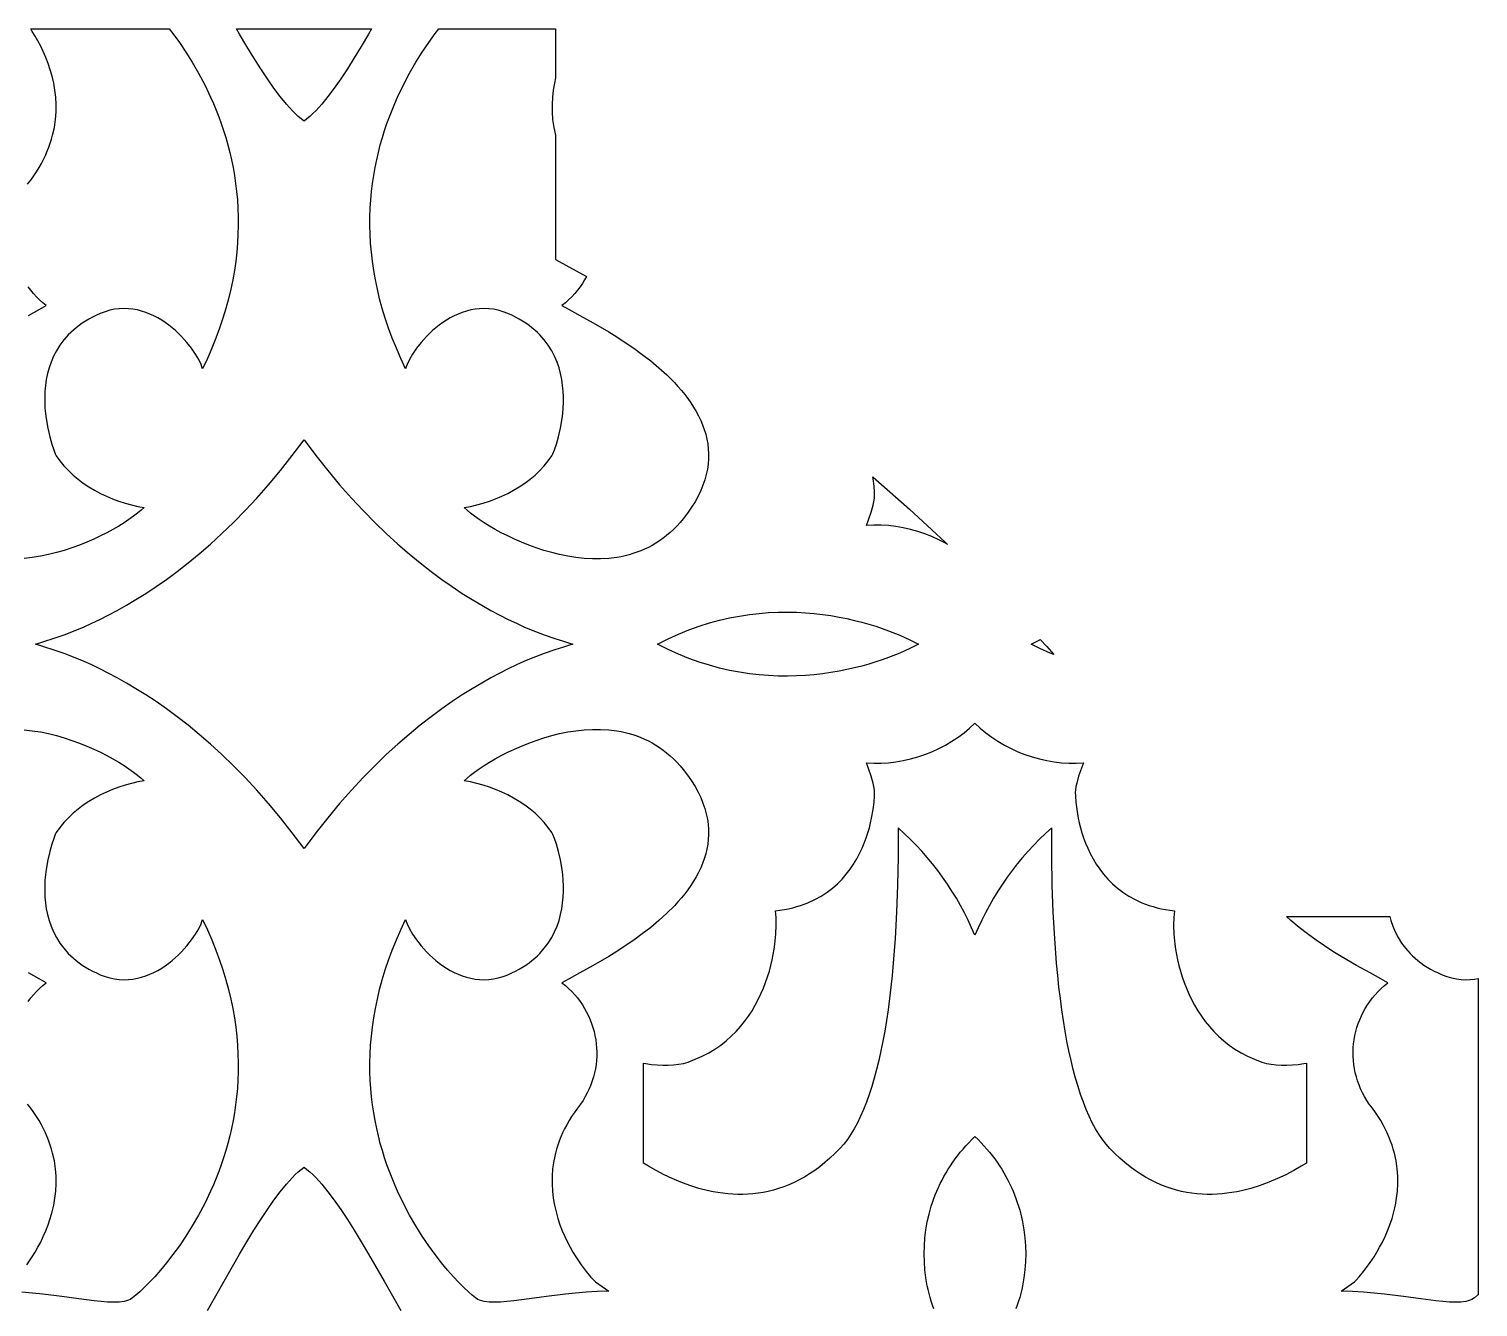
# Model space of a CAD drawing. Extents: x -350 to 350, y -780 to 780.
# Drawn here: x 23.6 to 110, y 76.7 to 152.9 of the extents above; entities that cross this region are included whole.
import ezdxf

# ---------------------------------------------------------------- set-up
doc = ezdxf.new("R2010")
doc.units = 0
doc.layers.add('LAYER_1', color=18, linetype='CONTINUOUS')

msp = doc.modelspace()

# ---------------------------------------------------------------- linework, layer by layer
at = {"layer": 'LAYER_1'}
for points in [[(23.515, 143.681), (23.704, 143.928), (23.881, 144.175), (24.045, 144.421), (24.197, 144.667), (24.337, 144.912), (24.465, 145.157), (24.582, 145.4), (24.688, 145.643), (24.783, 145.884), (24.869, 146.124), (24.944, 146.363), (25.009, 146.6), (25.111, 147.07), (25.179, 147.533), (25.213, 147.988), (25.217, 148.434), (25.193, 148.871), (25.144, 149.297), (25.072, 149.711), (24.979, 150.114), (24.869, 150.503), (24.743, 150.878), (24.604, 151.239), (24.454, 151.584), (24.296, 151.912), (24.132, 152.223), (23.966, 152.516), (23.798, 152.789), (23.699, 152.937), (31.965, 152.937), (32.18, 152.66), (32.564, 152.132), (32.95, 151.562), (33.334, 150.95), (33.711, 150.297), (34.077, 149.605), (34.427, 148.873), (34.594, 148.493), (34.756, 148.104), (34.911, 147.705), (35.059, 147.298), (35.199, 146.881), (35.331, 146.456), (35.454, 146.021), (35.568, 145.578), (35.672, 145.127), (35.766, 144.667), (35.848, 144.199), (35.918, 143.723), (35.976, 143.239), (36.022, 142.747), (36.053, 142.247), (36.071, 141.739), (36.073, 141.224), (36.061, 140.702), (36.032, 140.172), (35.987, 139.635), (35.925, 139.09), (35.845, 138.539), (35.747, 137.981), (35.63, 137.417), (35.494, 136.845), (35.338, 136.268), (35.16, 135.684), (34.962, 135.093), (34.742, 134.497), (34.499, 133.895), (34.234, 133.286), (33.944, 132.672), (33.909, 132.794), (33.859, 132.927), (33.721, 133.222), (33.533, 133.547), (33.297, 133.892), (33.017, 134.248), (32.695, 134.603), (32.519, 134.778), (32.334, 134.949), (32.141, 135.115), (31.939, 135.274), (31.728, 135.427), (31.51, 135.57), (31.285, 135.704), (31.052, 135.826), (30.813, 135.936), (30.568, 136.033), (30.317, 136.114), (30.06, 136.179), (29.798, 136.227), (29.531, 136.256), (29.26, 136.265), (28.985, 136.253), (28.706, 136.218), (28.424, 136.16), (28.139, 136.077), (27.851, 135.967), (27.615, 135.862), (27.389, 135.75), (27.173, 135.634), (26.969, 135.512), (26.774, 135.386), (26.589, 135.256), (26.414, 135.121), (26.248, 134.982), (26.092, 134.839), (25.944, 134.692), (25.676, 134.389), (25.441, 134.075), (25.237, 133.75), (25.064, 133.416), (24.919, 133.076), (24.8, 132.731), (24.705, 132.383), (24.633, 132.034), (24.583, 131.685), (24.551, 131.339), (24.537, 130.996), (24.538, 130.659), (24.553, 130.329), (24.581, 130.009), (24.618, 129.7), (24.717, 129.122), (24.835, 128.608), (24.959, 128.174), (25.074, 127.834), (25.165, 127.6), (25.219, 127.489), (25.44, 127.178), (25.682, 126.882), (25.945, 126.601), (26.227, 126.336), (26.525, 126.085), (26.839, 125.85), (27.166, 125.631), (27.506, 125.427), (27.856, 125.24), (28.214, 125.069), (28.58, 124.915), (28.951, 124.777), (29.326, 124.657), (29.703, 124.553), (30.081, 124.467), (30.457, 124.398), (30.279, 124.236), (30.069, 124.062), (29.829, 123.88), (29.562, 123.689), (29.267, 123.494), (28.949, 123.296), (28.607, 123.096), (28.243, 122.897), (27.86, 122.702), (27.459, 122.511), (27.041, 122.328), (26.608, 122.153), (26.162, 121.99), (25.705, 121.84), (25.237, 121.706), (24.762, 121.588), (24.28, 121.49), (23.793, 121.413), (23.303, 121.36)], [(23.561, 135.857), (24.2, 136.204), (24.628, 136.45), (24.422, 136.615), (24.226, 136.789), (24.041, 136.97), (23.866, 137.158), (23.701, 137.354), (23.548, 137.556)], [(23.303, 111.141), (23.793, 111.088), (24.28, 111.011), (24.762, 110.913), (25.237, 110.796), (25.705, 110.661), (26.162, 110.511), (26.608, 110.348), (27.041, 110.173), (27.459, 109.99), (27.86, 109.799), (28.243, 109.604), (28.607, 109.405), (28.949, 109.206), (29.267, 109.007), (29.562, 108.812), (29.829, 108.622), (30.069, 108.439), (30.279, 108.265), (30.457, 108.103), (30.081, 108.034), (29.703, 107.948), (29.326, 107.845), (28.951, 107.724), (28.58, 107.586), (28.214, 107.432), (27.856, 107.261), (27.506, 107.074), (27.166, 106.871), (26.839, 106.651), (26.525, 106.416), (26.227, 106.166), (25.945, 105.9), (25.682, 105.619), (25.44, 105.323), (25.219, 105.013), (25.165, 104.901), (25.074, 104.668), (24.959, 104.327), (24.835, 103.893), (24.717, 103.38), (24.618, 102.801), (24.581, 102.492), (24.553, 102.172), (24.538, 101.842), (24.537, 101.505), (24.551, 101.163), (24.583, 100.816), (24.633, 100.467), (24.705, 100.118), (24.8, 99.77), (24.919, 99.425), (25.064, 99.085), (25.237, 98.752), (25.441, 98.427), (25.676, 98.112), (25.944, 97.809), (26.092, 97.662), (26.248, 97.52), (26.414, 97.381), (26.589, 97.246), (26.774, 97.115), (26.969, 96.989), (27.173, 96.867), (27.389, 96.751), (27.615, 96.64), (27.851, 96.534), (28.139, 96.425), (28.424, 96.341), (28.706, 96.283), (28.985, 96.248), (29.26, 96.236), (29.531, 96.245), (29.798, 96.274), (30.06, 96.322), (30.317, 96.387), (30.568, 96.469), (30.813, 96.565), (31.052, 96.675), (31.285, 96.797), (31.51, 96.931), (31.728, 97.075), (31.939, 97.227), (32.141, 97.387), (32.334, 97.553), (32.519, 97.724), (32.695, 97.898), (33.017, 98.254), (33.297, 98.609), (33.533, 98.954), (33.721, 99.279), (33.859, 99.574), (33.909, 99.707), (33.944, 99.829), (34.234, 99.215), (34.499, 98.607), (34.742, 98.004), (34.962, 97.408), (35.16, 96.818), (35.338, 96.234), (35.494, 95.656), (35.63, 95.085), (35.747, 94.52), (35.845, 93.962), (35.925, 93.411), (35.987, 92.867), (36.032, 92.33), (36.061, 91.8), (36.073, 91.277), (36.071, 90.762), (36.053, 90.255), (36.022, 89.755), (35.976, 89.262), (35.918, 88.778), (35.848, 88.302), (35.766, 87.834), (35.672, 87.374), (35.568, 86.923), (35.454, 86.48), (35.331, 86.046), (35.199, 85.62), (35.059, 85.204), (34.911, 84.796), (34.756, 84.397), (34.594, 84.008), (34.427, 83.628), (34.077, 82.897), (33.711, 82.204), (33.334, 81.551), (32.95, 80.939), (32.564, 80.369), (32.18, 79.841), (31.804, 79.357), (31.441, 78.918), (31.094, 78.524), (30.769, 78.176), (30.47, 77.876), (30.203, 77.625), (29.971, 77.423), (29.78, 77.271), (29.635, 77.17), (29.539, 77.122), (29.409, 77.085), (29.271, 77.056), (28.974, 77.017), (28.646, 77.004), (28.29, 77.012), (27.905, 77.038), (27.491, 77.08), (26.579, 77.198), (25.554, 77.34), (24.42, 77.483), (23.813, 77.547), (23.178, 77.603)], [(23.548, 94.946), (23.701, 95.148), (23.866, 95.343), (24.041, 95.532), (24.226, 95.713), (24.422, 95.886), (24.628, 96.051), (24.2, 96.298), (23.561, 96.644)], [(23.471, 79.226), (23.798, 79.712), (23.966, 79.986), (24.132, 80.278), (24.296, 80.589), (24.454, 80.917), (24.604, 81.262), (24.743, 81.623), (24.869, 81.998), (24.979, 82.388), (25.072, 82.79), (25.144, 83.205), (25.193, 83.631), (25.217, 84.067), (25.213, 84.513), (25.179, 84.968), (25.111, 85.431), (25.009, 85.901), (24.944, 86.138), (24.869, 86.377), (24.783, 86.617), (24.688, 86.859), (24.582, 87.101), (24.465, 87.345), (24.337, 87.589), (24.197, 87.834), (24.045, 88.08), (23.881, 88.327), (23.704, 88.573), (23.515, 88.821)], [(77.554, 76.602), (77.474, 76.83), (77.4, 77.06), (77.332, 77.291), (77.27, 77.523), (77.214, 77.756), (77.164, 77.991), (77.081, 78.463), (77.022, 78.937), (76.987, 79.414), (76.975, 79.892), (76.987, 80.369), (77.022, 80.846), (77.081, 81.321), (77.164, 81.793), (77.27, 82.261), (77.332, 82.493), (77.4, 82.724), (77.474, 82.953), (77.554, 83.181), (77.64, 83.408), (77.731, 83.632), (77.829, 83.854), (77.932, 84.075), (78.042, 84.293), (78.157, 84.509), (78.278, 84.723), (78.405, 84.934), (78.538, 85.142), (78.677, 85.348), (78.822, 85.551), (78.973, 85.75), (79.13, 85.947), (79.292, 86.14), (79.461, 86.33), (79.635, 86.517), (79.815, 86.7), (80.002, 86.879), (80.189, 86.7), (80.369, 86.517), (80.543, 86.33), (80.712, 86.14), (80.874, 85.947), (81.031, 85.75), (81.182, 85.551), (81.327, 85.348), (81.466, 85.142), (81.599, 84.934), (81.726, 84.723), (81.847, 84.509), (81.962, 84.293), (82.072, 84.075), (82.175, 83.854), (82.273, 83.632), (82.364, 83.408), (82.45, 83.181), (82.53, 82.953), (82.604, 82.724), (82.672, 82.493), (82.734, 82.261), (82.84, 81.793), (82.923, 81.321), (82.982, 80.846), (83.017, 80.369), (83.029, 79.892), (83.017, 79.414), (82.982, 78.937), (82.923, 78.463), (82.84, 77.991), (82.79, 77.756), (82.734, 77.523), (82.672, 77.291), (82.604, 77.06), (82.53, 76.83), (82.45, 76.602)], [(34.241, 76.513), (35.233, 78.268), (36.154, 79.866), (36.59, 80.602), (37.012, 81.294), (37.421, 81.94), (37.818, 82.539), (38.203, 83.09), (38.578, 83.591), (38.944, 84.04), (39.303, 84.436), (39.479, 84.614), (39.654, 84.778), (39.828, 84.928), (40.001, 85.064), (40.174, 84.928), (40.348, 84.778), (40.523, 84.614), (40.699, 84.436), (41.058, 84.04), (41.424, 83.591), (41.799, 83.09), (42.184, 82.539), (42.581, 81.94), (42.99, 81.294), (43.412, 80.602), (43.848, 79.866), (44.769, 78.268), (45.761, 76.513)]]:
    msp.add_lwpolyline(points, dxfattribs=at)
for points in [[(43.848, 152.635), (43.412, 151.9), (42.99, 151.208), (42.581, 150.562), (42.184, 149.962), (41.799, 149.411), (41.424, 148.911), (41.058, 148.461), (40.699, 148.065), (40.523, 147.887), (40.348, 147.723), (40.174, 147.573), (40.001, 147.438), (39.828, 147.573), (39.654, 147.723), (39.479, 147.887), (39.303, 148.065), (38.944, 148.461), (38.578, 148.911), (38.203, 149.411), (37.818, 149.962), (37.421, 150.562), (37.012, 151.208), (36.59, 151.9), (36.154, 152.635), (35.98, 152.937), (44.022, 152.937)], [(55, 150.016), (54.93, 149.711), (54.858, 149.297), (54.809, 148.871), (54.785, 148.434), (54.789, 147.988), (54.823, 147.533), (54.891, 147.07), (54.993, 146.6), (55, 146.575), (55, 139.195), (56.836, 138.17), (56.729, 137.978), (56.597, 137.764), (56.454, 137.556), (56.301, 137.354), (56.136, 137.158), (55.961, 136.97), (55.776, 136.789), (55.58, 136.615), (55.374, 136.45), (55.802, 136.204), (56.441, 135.857), (57.244, 135.413), (58.165, 134.875), (58.655, 134.572), (59.156, 134.247), (59.663, 133.899), (60.17, 133.531), (60.671, 133.142), (61.161, 132.732), (61.632, 132.302), (62.081, 131.852), (62.294, 131.62), (62.5, 131.383), (62.696, 131.142), (62.884, 130.896), (63.06, 130.645), (63.226, 130.39), (63.38, 130.13), (63.522, 129.865), (63.65, 129.597), (63.765, 129.324), (63.865, 129.047), (63.949, 128.765), (64.017, 128.479), (64.069, 128.19), (64.103, 127.896), (64.118, 127.598), (64.115, 127.296), (64.091, 126.99), (64.047, 126.681), (63.982, 126.367), (63.895, 126.05), (63.785, 125.729), (63.652, 125.405), (63.494, 125.076), (63.311, 124.745), (63.103, 124.41), (62.869, 124.071), (62.607, 123.729), (62.419, 123.504), (62.226, 123.292), (62.029, 123.092), (61.827, 122.905), (61.621, 122.729), (61.411, 122.565), (61.197, 122.413), (60.98, 122.272), (60.759, 122.142), (60.536, 122.022), (60.309, 121.913), (60.08, 121.815), (59.848, 121.726), (59.614, 121.647), (59.377, 121.577), (59.139, 121.517), (58.899, 121.465), (58.658, 121.422), (58.172, 121.361), (57.682, 121.332), (57.19, 121.332), (56.699, 121.36), (56.209, 121.413), (55.722, 121.49), (55.24, 121.588), (54.765, 121.706), (54.297, 121.84), (53.84, 121.99), (53.394, 122.153), (52.961, 122.328), (52.543, 122.511), (52.142, 122.702), (51.759, 122.897), (51.395, 123.096), (51.053, 123.296), (50.735, 123.494), (50.44, 123.689), (50.173, 123.88), (49.933, 124.062), (49.723, 124.236), (49.545, 124.398), (49.921, 124.467), (50.299, 124.553), (50.676, 124.657), (51.051, 124.777), (51.422, 124.915), (51.788, 125.069), (52.146, 125.24), (52.496, 125.427), (52.836, 125.631), (53.163, 125.85), (53.477, 126.085), (53.775, 126.336), (54.057, 126.601), (54.32, 126.882), (54.562, 127.178), (54.783, 127.489), (54.837, 127.6), (54.928, 127.834), (55.043, 128.174), (55.167, 128.608), (55.285, 129.122), (55.384, 129.7), (55.421, 130.009), (55.449, 130.329), (55.464, 130.659), (55.465, 130.996), (55.451, 131.339), (55.419, 131.685), (55.369, 132.034), (55.297, 132.383), (55.202, 132.731), (55.083, 133.076), (54.938, 133.416), (54.765, 133.75), (54.561, 134.075), (54.326, 134.389), (54.058, 134.692), (53.91, 134.839), (53.754, 134.982), (53.588, 135.121), (53.413, 135.256), (53.228, 135.386), (53.033, 135.512), (52.829, 135.634), (52.613, 135.75), (52.387, 135.862), (52.151, 135.967), (51.863, 136.077), (51.578, 136.16), (51.296, 136.218), (51.017, 136.253), (50.742, 136.265), (50.471, 136.256), (50.204, 136.227), (49.942, 136.179), (49.685, 136.114), (49.434, 136.033), (49.189, 135.936), (48.95, 135.826), (48.717, 135.704), (48.492, 135.57), (48.274, 135.427), (48.063, 135.274), (47.861, 135.115), (47.668, 134.949), (47.483, 134.778), (47.307, 134.603), (46.985, 134.248), (46.705, 133.892), (46.469, 133.547), (46.281, 133.222), (46.143, 132.927), (46.093, 132.794), (46.058, 132.672), (45.768, 133.286), (45.503, 133.895), (45.26, 134.497), (45.04, 135.093), (44.842, 135.684), (44.664, 136.268), (44.508, 136.845), (44.372, 137.417), (44.255, 137.981), (44.157, 138.539), (44.077, 139.09), (44.015, 139.635), (43.97, 140.172), (43.941, 140.702), (43.929, 141.224), (43.931, 141.739), (43.949, 142.247), (43.98, 142.747), (44.026, 143.239), (44.084, 143.723), (44.154, 144.199), (44.236, 144.667), (44.33, 145.127), (44.434, 145.578), (44.548, 146.021), (44.671, 146.456), (44.803, 146.881), (44.943, 147.298), (45.091, 147.705), (45.246, 148.104), (45.408, 148.493), (45.575, 148.873), (45.925, 149.605), (46.291, 150.297), (46.668, 150.95), (47.052, 151.562), (47.438, 152.132), (47.822, 152.66), (48.037, 152.937), (55, 152.937)], [(40.707, 127.495), (41.413, 126.603), (42.118, 125.76), (42.822, 124.963), (43.521, 124.212), (44.216, 123.505), (44.905, 122.841), (45.586, 122.218), (46.258, 121.635), (46.92, 121.091), (47.57, 120.585), (48.207, 120.115), (48.829, 119.679), (49.436, 119.277), (50.024, 118.908), (50.594, 118.569), (51.144, 118.259), (51.673, 117.978), (52.178, 117.724), (52.659, 117.495), (53.114, 117.29), (53.543, 117.108), (54.312, 116.808), (54.956, 116.582), (55.463, 116.422), (55.823, 116.316), (56.024, 116.251), (55.823, 116.185), (55.463, 116.079), (54.956, 115.919), (54.312, 115.694), (53.543, 115.393), (53.114, 115.211), (52.659, 115.007), (52.178, 114.778), (51.673, 114.523), (51.144, 114.242), (50.594, 113.933), (50.024, 113.594), (49.436, 113.224), (48.829, 112.822), (48.207, 112.387), (47.57, 111.917), (46.92, 111.41), (46.258, 110.866), (45.586, 110.284), (44.905, 109.661), (44.216, 108.996), (43.521, 108.289), (42.822, 107.538), (42.118, 106.741), (41.413, 105.898), (40.707, 105.006), (40.001, 104.065), (39.295, 105.006), (38.589, 105.898), (37.884, 106.741), (37.18, 107.538), (36.481, 108.289), (35.786, 108.996), (35.097, 109.661), (34.416, 110.284), (33.744, 110.866), (33.082, 111.41), (32.432, 111.917), (31.795, 112.387), (31.173, 112.822), (30.566, 113.224), (29.978, 113.594), (29.408, 113.933), (28.858, 114.242), (28.329, 114.523), (27.824, 114.778), (27.343, 115.007), (26.888, 115.211), (26.459, 115.393), (25.69, 115.694), (25.046, 115.919), (24.539, 116.079), (24.179, 116.185), (23.978, 116.251), (24.179, 116.316), (24.539, 116.422), (25.046, 116.582), (25.69, 116.808), (26.459, 117.108), (26.888, 117.29), (27.343, 117.495), (27.824, 117.724), (28.329, 117.978), (28.858, 118.259), (29.408, 118.569), (29.978, 118.908), (30.566, 119.277), (31.173, 119.679), (31.795, 120.115), (32.432, 120.585), (33.082, 121.091), (33.744, 121.635), (34.416, 122.218), (35.097, 122.841), (35.786, 123.505), (36.481, 124.212), (37.18, 124.963), (37.884, 125.76), (38.589, 126.603), (39.295, 127.495), (40.001, 128.436)], [(73.929, 126.21), (76.105, 124.302), (78.23, 122.335), (78.373, 122.196), (78.246, 122.271), (77.848, 122.478), (77.439, 122.664), (77.02, 122.83), (76.593, 122.975), (76.16, 123.097), (75.723, 123.196), (75.283, 123.272), (74.843, 123.324), (74.403, 123.351), (73.967, 123.353), (73.535, 123.329), (73.817, 124.13), (73.932, 124.539), (73.978, 124.745), (74.014, 124.954), (74.02, 125.078), (74.014, 125.325), (73.988, 125.677), (73.935, 126.118), (73.917, 126.22)], [(69.36, 118.15), (69.892, 118.122), (70.413, 118.078), (70.921, 118.02), (71.416, 117.949), (71.899, 117.866), (72.367, 117.772), (72.82, 117.669), (73.258, 117.558), (73.68, 117.439), (74.085, 117.315), (74.473, 117.186), (74.842, 117.054), (75.525, 116.783), (76.128, 116.513), (76.646, 116.251), (76.128, 115.988), (75.525, 115.718), (74.842, 115.448), (74.473, 115.315), (74.085, 115.186), (73.68, 115.062), (73.258, 114.944), (72.82, 114.832), (72.367, 114.729), (71.899, 114.636), (71.416, 114.553), (70.921, 114.482), (70.413, 114.424), (69.892, 114.38), (69.36, 114.351), (68.818, 114.34), (68.265, 114.346), (67.703, 114.371), (67.132, 114.417), (66.553, 114.483), (65.966, 114.573), (65.372, 114.686), (64.773, 114.825), (64.168, 114.989), (63.557, 115.181), (62.943, 115.402), (62.325, 115.652), (61.704, 115.934), (61.081, 116.251), (61.704, 116.567), (62.325, 116.849), (62.943, 117.099), (63.557, 117.32), (64.168, 117.512), (64.773, 117.677), (65.372, 117.815), (65.966, 117.928), (66.553, 118.018), (67.132, 118.085), (67.703, 118.13), (68.265, 118.155), (68.818, 118.162)], [(84.28, 116.112), (84.701, 115.63), (84.479, 115.718), (83.876, 115.988), (83.358, 116.251), (83.876, 116.513), (83.9, 116.524)], [(80.316, 111.247), (80.651, 110.966), (81.004, 110.702), (81.373, 110.457), (81.758, 110.231), (82.156, 110.024), (82.565, 109.837), (82.984, 109.671), (83.411, 109.527), (83.844, 109.405), (84.281, 109.305), (84.721, 109.229), (85.161, 109.177), (85.601, 109.15), (86.037, 109.148), (86.469, 109.173), (86.187, 108.371), (86.072, 107.963), (86.026, 107.756), (85.99, 107.548), (85.984, 107.423), (85.99, 107.176), (86.016, 106.824), (86.069, 106.384), (86.159, 105.871), (86.221, 105.593), (86.294, 105.304), (86.381, 105.005), (86.481, 104.699), (86.597, 104.388), (86.729, 104.074), (86.879, 103.758), (87.047, 103.444), (87.234, 103.133), (87.442, 102.828), (87.671, 102.529), (87.922, 102.241), (88.197, 101.964), (88.496, 101.701), (88.821, 101.454), (89.173, 101.225), (89.552, 101.016), (89.96, 100.829), (90.397, 100.667), (90.627, 100.595), (90.865, 100.531), (91.111, 100.474), (91.365, 100.424), (91.627, 100.382), (91.897, 100.347), (91.858, 99.952), (91.846, 99.483), (91.867, 98.951), (91.925, 98.367), (91.969, 98.059), (92.024, 97.742), (92.09, 97.417), (92.169, 97.087), (92.26, 96.752), (92.364, 96.413), (92.481, 96.073), (92.613, 95.732), (92.76, 95.392), (92.922, 95.054), (93.1, 94.72), (93.294, 94.39), (93.505, 94.067), (93.734, 93.752), (93.981, 93.446), (94.247, 93.15), (94.531, 92.867), (94.836, 92.596), (95.161, 92.341), (95.507, 92.101), (95.874, 91.879), (96.264, 91.675), (96.675, 91.492), (97.11, 91.33), (97.384, 91.251), (97.672, 91.193), (97.973, 91.155), (98.286, 91.136), (98.609, 91.135), (98.94, 91.153), (99.278, 91.188), (99.62, 91.24), (99.768, 91.269), (99.768, 85.297), (99.462, 85.111), (99.012, 84.856), (98.54, 84.61), (98.046, 84.377), (97.533, 84.161), (97.003, 83.966), (96.457, 83.795), (95.896, 83.652), (95.611, 83.593), (95.322, 83.542), (95.031, 83.5), (94.738, 83.468), (94.442, 83.446), (94.144, 83.434), (93.844, 83.434), (93.542, 83.445), (93.239, 83.468), (92.935, 83.504), (92.629, 83.552), (92.322, 83.614), (92.015, 83.69), (91.707, 83.781), (91.399, 83.886), (91.091, 84.007), (90.783, 84.144), (90.475, 84.297), (90.168, 84.468), (89.861, 84.655), (89.556, 84.861), (89.251, 85.085), (88.948, 85.328), (88.646, 85.59), (88.347, 85.872), (88.049, 86.174), (87.823, 86.43), (87.606, 86.711), (87.396, 87.019), (87.195, 87.352), (87.001, 87.71), (86.815, 88.092), (86.638, 88.499), (86.468, 88.93), (86.305, 89.384), (86.151, 89.86), (86.003, 90.36), (85.864, 90.881), (85.732, 91.424), (85.607, 91.988), (85.49, 92.574), (85.381, 93.179), (85.278, 93.804), (85.183, 94.449), (85.095, 95.113), (85.014, 95.796), (84.94, 96.497), (84.873, 97.216), (84.761, 98.705), (84.676, 100.26), (84.617, 101.879), (84.586, 103.557), (84.581, 105.29), (84.215, 104.96), (83.858, 104.618), (83.511, 104.265), (83.173, 103.902), (82.846, 103.528), (82.528, 103.144), (82.222, 102.751), (81.926, 102.35), (81.642, 101.94), (81.37, 101.523), (81.109, 101.098), (80.862, 100.667), (80.627, 100.229), (80.405, 99.786), (80.197, 99.338), (80.002, 98.885), (79.807, 99.338), (79.599, 99.786), (79.377, 100.229), (79.142, 100.667), (78.895, 101.098), (78.634, 101.523), (78.362, 101.94), (78.078, 102.35), (77.782, 102.751), (77.476, 103.144), (77.158, 103.528), (76.831, 103.902), (76.493, 104.265), (76.146, 104.618), (75.789, 104.96), (75.423, 105.29), (75.418, 103.557), (75.387, 101.879), (75.328, 100.26), (75.243, 98.705), (75.131, 97.216), (75.064, 96.497), (74.99, 95.796), (74.909, 95.113), (74.821, 94.449), (74.726, 93.804), (74.623, 93.179), (74.514, 92.574), (74.397, 91.988), (74.272, 91.424), (74.14, 90.881), (74.001, 90.36), (73.853, 89.86), (73.699, 89.384), (73.536, 88.93), (73.366, 88.499), (73.189, 88.092), (73.003, 87.71), (72.809, 87.352), (72.608, 87.019), (72.398, 86.711), (72.181, 86.43), (71.955, 86.174), (71.657, 85.872), (71.358, 85.59), (71.056, 85.328), (70.753, 85.085), (70.448, 84.861), (70.143, 84.655), (69.836, 84.468), (69.529, 84.297), (69.221, 84.144), (68.913, 84.007), (68.605, 83.886), (68.297, 83.781), (67.989, 83.69), (67.682, 83.614), (67.375, 83.552), (67.069, 83.504), (66.765, 83.468), (66.462, 83.445), (66.16, 83.434), (65.86, 83.434), (65.562, 83.446), (65.266, 83.468), (64.973, 83.5), (64.682, 83.542), (64.393, 83.593), (64.108, 83.652), (63.547, 83.795), (63.001, 83.966), (62.471, 84.161), (61.958, 84.377), (61.464, 84.61), (60.992, 84.856), (60.542, 85.111), (60.236, 85.297), (60.236, 91.269), (60.384, 91.24), (60.726, 91.188), (61.064, 91.153), (61.395, 91.135), (61.718, 91.136), (62.031, 91.155), (62.332, 91.193), (62.62, 91.251), (62.894, 91.33), (63.329, 91.492), (63.74, 91.675), (64.13, 91.879), (64.497, 92.101), (64.843, 92.341), (65.168, 92.596), (65.473, 92.867), (65.757, 93.15), (66.023, 93.446), (66.27, 93.752), (66.499, 94.067), (66.71, 94.39), (66.904, 94.72), (67.082, 95.054), (67.244, 95.392), (67.391, 95.732), (67.523, 96.073), (67.64, 96.413), (67.744, 96.752), (67.835, 97.087), (67.914, 97.417), (67.98, 97.742), (68.035, 98.059), (68.079, 98.367), (68.137, 98.951), (68.158, 99.483), (68.146, 99.952), (68.107, 100.347), (68.377, 100.382), (68.639, 100.424), (68.893, 100.474), (69.139, 100.531), (69.377, 100.595), (69.607, 100.667), (70.044, 100.829), (70.452, 101.016), (70.831, 101.225), (71.183, 101.454), (71.508, 101.701), (71.807, 101.964), (72.082, 102.241), (72.333, 102.529), (72.562, 102.828), (72.77, 103.133), (72.957, 103.444), (73.125, 103.758), (73.275, 104.074), (73.407, 104.388), (73.523, 104.699), (73.623, 105.005), (73.71, 105.304), (73.783, 105.593), (73.845, 105.871), (73.935, 106.384), (73.988, 106.824), (74.014, 107.176), (74.02, 107.423), (74.014, 107.548), (73.978, 107.756), (73.932, 107.963), (73.817, 108.371), (73.535, 109.173), (73.967, 109.148), (74.403, 109.15), (74.843, 109.177), (75.283, 109.229), (75.723, 109.305), (76.16, 109.405), (76.593, 109.527), (77.02, 109.671), (77.439, 109.837), (77.848, 110.024), (78.246, 110.231), (78.631, 110.457), (79, 110.702), (79.353, 110.966), (79.688, 111.247), (80.002, 111.545)], [(58.172, 111.14), (58.658, 111.079), (58.899, 111.036), (59.139, 110.985), (59.377, 110.924), (59.614, 110.855), (59.848, 110.775), (60.08, 110.687), (60.309, 110.588), (60.536, 110.479), (60.759, 110.36), (60.98, 110.229), (61.197, 110.088), (61.411, 109.936), (61.621, 109.772), (61.827, 109.597), (62.029, 109.409), (62.226, 109.21), (62.419, 108.997), (62.607, 108.772), (62.869, 108.43), (63.103, 108.092), (63.311, 107.757), (63.494, 107.425), (63.652, 107.097), (63.785, 106.772), (63.895, 106.451), (63.982, 106.134), (64.047, 105.821), (64.091, 105.511), (64.115, 105.205), (64.118, 104.903), (64.103, 104.606), (64.069, 104.312), (64.017, 104.022), (63.949, 103.736), (63.865, 103.455), (63.765, 103.177), (63.65, 102.904), (63.522, 102.636), (63.38, 102.372), (63.226, 102.112), (63.06, 101.856), (62.884, 101.606), (62.696, 101.36), (62.5, 101.118), (62.294, 100.881), (62.081, 100.649), (61.632, 100.2), (61.161, 99.77), (60.671, 99.36), (60.17, 98.97), (59.663, 98.602), (59.156, 98.255), (58.655, 97.93), (58.165, 97.626), (57.244, 97.088), (56.441, 96.644), (55.802, 96.298), (55.374, 96.051), (55.58, 95.886), (55.776, 95.713), (55.961, 95.532), (56.136, 95.343), (56.301, 95.148), (56.454, 94.946), (56.597, 94.737), (56.729, 94.524), (56.851, 94.305), (56.961, 94.081), (57.06, 93.853), (57.149, 93.621), (57.226, 93.385), (57.292, 93.146), (57.346, 92.905), (57.39, 92.662), (57.422, 92.416), (57.442, 92.17), (57.451, 91.922), (57.448, 91.674), (57.434, 91.426), (57.408, 91.179), (57.37, 90.932), (57.32, 90.687), (57.259, 90.443), (57.185, 90.201), (57.099, 89.962), (57.002, 89.726), (56.891, 89.494), (56.769, 89.265), (56.634, 89.04), (56.487, 88.821), (56.298, 88.573), (56.121, 88.327), (55.957, 88.08), (55.805, 87.834), (55.665, 87.589), (55.537, 87.345), (55.42, 87.101), (55.314, 86.859), (55.219, 86.617), (55.133, 86.377), (55.058, 86.138), (54.993, 85.901), (54.891, 85.431), (54.823, 84.968), (54.789, 84.513), (54.785, 84.067), (54.809, 83.631), (54.858, 83.205), (54.93, 82.79), (55.023, 82.388), (55.133, 81.998), (55.259, 81.623), (55.398, 81.262), (55.548, 80.917), (55.706, 80.589), (55.87, 80.278), (56.036, 79.986), (56.204, 79.712), (56.531, 79.226), (56.831, 78.827), (57.085, 78.521), (57.273, 78.316), (57.375, 78.219), (57.768, 77.94), (58.172, 77.673), (57.485, 77.645), (56.824, 77.603), (56.189, 77.547), (55.582, 77.483), (54.448, 77.34), (53.423, 77.198), (52.511, 77.08), (52.097, 77.038), (51.712, 77.012), (51.356, 77.004), (51.028, 77.017), (50.731, 77.056), (50.593, 77.085), (50.463, 77.122), (50.367, 77.17), (50.222, 77.271), (50.031, 77.423), (49.799, 77.625), (49.532, 77.876), (49.233, 78.176), (48.908, 78.524), (48.561, 78.918), (48.198, 79.357), (47.822, 79.841), (47.438, 80.369), (47.052, 80.939), (46.668, 81.551), (46.291, 82.204), (45.925, 82.897), (45.575, 83.628), (45.408, 84.008), (45.246, 84.397), (45.091, 84.796), (44.943, 85.204), (44.803, 85.62), (44.671, 86.046), (44.548, 86.48), (44.434, 86.923), (44.33, 87.374), (44.236, 87.834), (44.154, 88.302), (44.084, 88.778), (44.026, 89.262), (43.98, 89.755), (43.949, 90.255), (43.931, 90.762), (43.929, 91.277), (43.941, 91.8), (43.97, 92.33), (44.015, 92.867), (44.077, 93.411), (44.157, 93.962), (44.255, 94.52), (44.372, 95.085), (44.508, 95.656), (44.664, 96.234), (44.842, 96.818), (45.04, 97.408), (45.26, 98.004), (45.503, 98.607), (45.768, 99.215), (46.058, 99.829), (46.093, 99.707), (46.143, 99.574), (46.281, 99.279), (46.469, 98.954), (46.705, 98.609), (46.985, 98.254), (47.307, 97.898), (47.483, 97.724), (47.668, 97.553), (47.861, 97.387), (48.063, 97.227), (48.274, 97.075), (48.492, 96.931), (48.717, 96.797), (48.95, 96.675), (49.189, 96.565), (49.434, 96.469), (49.685, 96.387), (49.942, 96.322), (50.204, 96.274), (50.471, 96.245), (50.742, 96.236), (51.017, 96.248), (51.296, 96.283), (51.578, 96.341), (51.863, 96.425), (52.151, 96.534), (52.387, 96.64), (52.613, 96.751), (52.829, 96.867), (53.033, 96.989), (53.228, 97.115), (53.413, 97.246), (53.588, 97.381), (53.754, 97.52), (53.91, 97.662), (54.058, 97.809), (54.326, 98.112), (54.561, 98.427), (54.765, 98.752), (54.938, 99.085), (55.083, 99.425), (55.202, 99.77), (55.297, 100.118), (55.369, 100.467), (55.419, 100.816), (55.451, 101.163), (55.465, 101.505), (55.464, 101.842), (55.449, 102.172), (55.421, 102.492), (55.384, 102.801), (55.285, 103.38), (55.167, 103.893), (55.043, 104.327), (54.928, 104.668), (54.837, 104.901), (54.783, 105.013), (54.562, 105.323), (54.32, 105.619), (54.057, 105.9), (53.775, 106.166), (53.477, 106.416), (53.163, 106.651), (52.836, 106.871), (52.496, 107.074), (52.146, 107.261), (51.788, 107.432), (51.422, 107.586), (51.051, 107.724), (50.676, 107.845), (50.299, 107.948), (49.921, 108.034), (49.545, 108.103), (49.723, 108.265), (49.933, 108.439), (50.173, 108.622), (50.44, 108.812), (50.735, 109.007), (51.053, 109.206), (51.395, 109.405), (51.759, 109.604), (52.142, 109.799), (52.543, 109.99), (52.961, 110.173), (53.394, 110.348), (53.84, 110.511), (54.297, 110.661), (54.765, 110.796), (55.24, 110.913), (55.722, 111.011), (56.209, 111.088), (56.699, 111.141), (57.19, 111.169), (57.682, 111.169)], [(104.802, 99.77), (104.921, 99.425), (105.066, 99.085), (105.239, 98.752), (105.443, 98.427), (105.678, 98.112), (105.946, 97.809), (106.094, 97.662), (106.25, 97.52), (106.416, 97.381), (106.591, 97.246), (106.776, 97.115), (106.971, 96.989), (107.175, 96.867), (107.391, 96.751), (107.617, 96.64), (107.853, 96.534), (108.141, 96.425), (108.426, 96.341), (108.708, 96.283), (108.987, 96.248), (109.262, 96.236), (109.533, 96.245), (109.8, 96.274), (110, 96.311), (110, 77.446), (109.973, 77.423), (109.782, 77.271), (109.637, 77.17), (109.541, 77.122), (109.411, 77.085), (109.273, 77.056), (108.976, 77.017), (108.648, 77.004), (108.292, 77.012), (107.907, 77.038), (107.493, 77.08), (106.581, 77.198), (105.556, 77.34), (104.422, 77.483), (103.815, 77.547), (103.18, 77.603), (102.519, 77.645), (101.832, 77.673), (102.236, 77.94), (102.629, 78.219), (102.731, 78.316), (102.919, 78.521), (103.173, 78.827), (103.473, 79.226), (103.8, 79.712), (103.968, 79.986), (104.134, 80.278), (104.298, 80.589), (104.456, 80.917), (104.606, 81.262), (104.745, 81.623), (104.871, 81.998), (104.981, 82.388), (105.074, 82.79), (105.146, 83.205), (105.195, 83.631), (105.219, 84.067), (105.215, 84.513), (105.181, 84.968), (105.113, 85.431), (105.011, 85.901), (104.946, 86.138), (104.871, 86.377), (104.785, 86.617), (104.69, 86.859), (104.584, 87.101), (104.467, 87.345), (104.339, 87.589), (104.199, 87.834), (104.047, 88.08), (103.883, 88.327), (103.706, 88.573), (103.517, 88.821), (103.37, 89.04), (103.235, 89.265), (103.113, 89.494), (103.002, 89.726), (102.905, 89.962), (102.819, 90.201), (102.745, 90.443), (102.684, 90.687), (102.634, 90.932), (102.596, 91.179), (102.57, 91.426), (102.556, 91.674), (102.553, 91.922), (102.562, 92.17), (102.582, 92.416), (102.614, 92.662), (102.658, 92.905), (102.712, 93.146), (102.778, 93.385), (102.855, 93.621), (102.944, 93.853), (103.043, 94.081), (103.153, 94.305), (103.275, 94.524), (103.407, 94.737), (103.55, 94.946), (103.703, 95.148), (103.868, 95.343), (104.043, 95.532), (104.228, 95.713), (104.424, 95.886), (104.63, 96.051), (104.202, 96.298), (103.563, 96.644), (102.76, 97.088), (101.839, 97.626), (101.349, 97.93), (100.848, 98.255), (100.341, 98.602), (99.834, 98.97), (99.333, 99.36), (98.843, 99.77), (98.59, 100), (104.739, 100)]]:
    msp.add_lwpolyline(points, close=True, dxfattribs=at)

doc.saveas('drawing.dxf')
